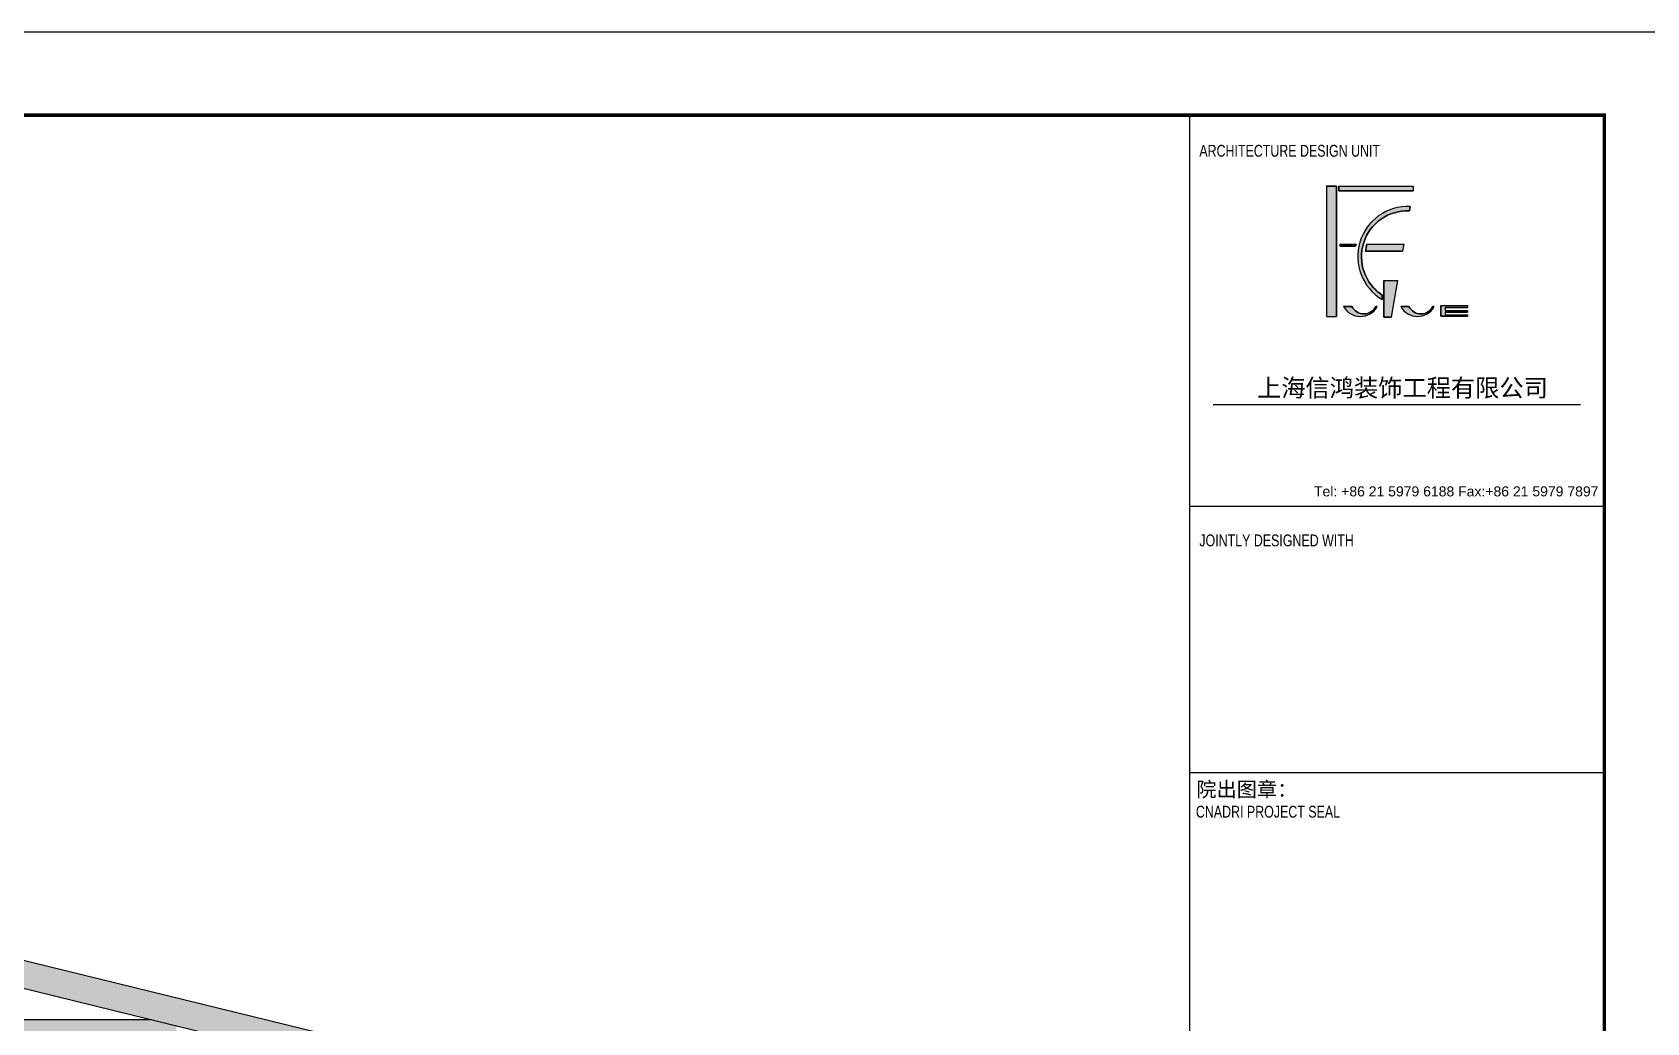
# Model space of a CAD drawing. Header units: millimetres. Extents: x 346472 to 732256, y -34068 to -15883.
# Drawn here: x 565847 to 577645, y -23124 to -15883 of the extents above; entities that cross this region are included whole.
import ezdxf

# ---------------------------------------------------------------- set-up
doc = ezdxf.new("R2010")
doc.units = ezdxf.units.MM
doc.header["$LTSCALE"] = 7
for name, color, linetype in [('WALL', 7, 'Continuous'), ('walls', 7, 'Continuous'), ('图框', 9, 'Continuous')]:
    doc.layers.add(name, color=color, linetype=linetype)
doc.styles.add('ARIAL', font='Arial.ttf')
doc.styles.add('FUGUE', font='Arial.ttf')
doc.styles.add('图签-黑体', font='')
doc.styles.get('图签-黑体').set_extended_font_data('SimHei')

msp = doc.modelspace()

# ---------------------------------------------------------------- hatches: boundary and pattern name
at = {"layer": 'walls', "lineweight": 5}
h = msp.add_hatch(color=0, dxfattribs=at)
h.dxf.hatch_style = 1
h.paths.add_polyline_path([(557066, -18524.4), (556788.5, -18626.5), (557469.9, -20895.5), (557760.7, -27889.8), (557960.5, -27881.2), (557669.7, -20887.2), (562797.1, -22142.1), (562797.1, -21936.2), (557717.3, -20693)])
h.paths.add_polyline_path([(562797.1, -21936.2), (562797.1, -22142.1), (569689.9, -23829.2), (569552.9, -24389), (569534.2, -24465.4), (569631.4, -24489.1), (569728.5, -24512.9), (569931.7, -23682.4)])
h.paths.add_polyline_path([(569484.8, -25508.5), (569521.7, -25358), (569327.4, -25310.4), (569243, -25655.3), (571632.5, -26240.1), (571101.1, -28411.3), (571308.6, -28411.3), (571878.6, -26099.6)])
h.paths.add_polyline_path([(571308.6, -28411.3), (571101.1, -28411.3), (571060.6, -28576.7), (571255.7, -28625.8)])
h.paths.add_polyline_path([(571061.3, -28576.9), (571039, -28665), (571015.5, -28761.2), (571014.4, -28765.5), (572417.9, -29114.1), (572468.4, -28931)])
at = {"layer": 'walls'}
h = msp.add_hatch(dxfattribs=at)
h.set_pattern_fill('AR-CONC', color=256, scale=0.5)
h.paths.add_polyline_path([(566899.4, -23146.2), (566718.2, -23101.8), (562797.1, -23101.8), (562797.1, -23201.8), (566899.4, -23201.8)])
h.paths.add_polyline_path([(562797.1, -23101.8), (559797.1, -23101.8), (559767.1, -23101.8), (559767.1, -23201.8), (562797.1, -23201.8)])
h.paths.add_polyline_path([(559847.1, -21420.1), (559767.1, -21395.7), (559767.1, -22361.8), (559847.1, -22361.8)])
at = {"layer": '图框'}
for points in [[(575378.5, -17008.7), (575304.5, -17008.7), (575304.5, -17959.7), (575378.5, -17959.7)], [(575395.6, -17041.1), (575937.7, -17041.1), (575937.7, -17008.7), (575395.6, -17008.7)], [(575910.5, -17188.5), (575916.8, -17156.7, 0.780601), (575711.4, -17836.7), (575711.4, -17804, -0.7611328)], [(575404.1, -17447.3), (575517.9, -17447.3), (575522.3, -17431.5), (575404.1, -17431.5)], [(575589.4, -17482.1), (575860.4, -17482.1), (575869.2, -17431.5), (575599.4, -17431.5)], [(575723.8, -17696.9), (575723.8, -17965.7), (575777.4, -17965.7), (575824.5, -17696.9)], [(575674.7, -17888.7), (575665.6, -17888.7, -0.607934), (575490.3, -17888.7), (575430.2, -17888.7, 0.5844925), (575674.7, -17888.7)], [(576092, -17888.7), (576082.9, -17888.7, -0.607934), (575907.6, -17888.7), (575847.4, -17888.7, 0.5844925), (576092, -17888.7)], [(576172.8, -17895.1), (576335.1, -17895.1), (576335.1, -17881.6), (576141.4, -17881.6), (576141.4, -17959), (576335.1, -17959), (576335.1, -17947.8), (576172.8, -17947.8), (576172.8, -17928.9), (576335.1, -17928.9), (576335.1, -17917.6), (576172.8, -17917.6)]]:
    msp.add_hatch(color=251, dxfattribs=at).paths.add_polyline_path(points, flags=0)

# ---------------------------------------------------------------- linework, layer by layer
at = {"layer": 'WALL', "color": 0, "lineweight": 5}
for p, q in [((557717.3, -20693), (569931.7, -23682.4)), ((557669.7, -20887.2), (569689.9, -23829.2))]:
    msp.add_line(p, q, dxfattribs=at)
at = {"layer": 'walls', "color": 0, "lineweight": 5}
msp.add_line((566718.2, -23101.8, 1), (559747.1, -23101.8), dxfattribs=at)
at = {"layer": '图框', "color": 251}
for p, q in [((574304.3, -16489.1), (574304.3, -33462)), ((574477.5, -18604.9), (577162, -18604.9)), ((574304.3, -19346.8), (577335.2, -19346.8)), ((574304.3, -21295.2), (577335.2, -21295.2))]:
    msp.add_line(p, q, dxfattribs=at)
at = {"layer": '图框', "color": 251, "linetype": 'Continuous'}
for p, q in [((575304.5, -17008.7), (575304.5, -17959.7)), ((575304.5, -17008.7), (575378.5, -17008.7)), ((575378.5, -17008.7), (575378.5, -17959.7)), ((575395.6, -17008.7), (575395.6, -17041.1)), ((575395.6, -17008.7), (575937.7, -17008.7)), ((575395.6, -17041.1), (575937.7, -17041.1)), ((575937.7, -17008.7), (575937.7, -17041.1)), ((575916.8, -17156.7), (575910.5, -17188.5)), ((575404.1, -17431.5), (575404.1, -17447.3)), ((575404.1, -17431.5), (575522.3, -17431.5)), ((575404.1, -17447.3), (575517.9, -17447.3)), ((575522.3, -17431.5), (575517.9, -17447.3)), ((575599.4, -17431.5), (575589.4, -17482.1)), ((575599.4, -17431.5), (575869.2, -17431.5)), ((575869.2, -17431.5), (575860.4, -17482.1)), ((575589.4, -17482.1), (575860.4, -17482.1)), ((575711.4, -17804), (575711.4, -17836.7)), ((575723.8, -17696.9), (575723.8, -17965.7)), ((575723.8, -17696.9), (575824.5, -17696.9)), ((575824.5, -17696.9), (575777.4, -17965.7)), ((575430.2, -17888.7), (575490.3, -17888.7)), ((575665.6, -17888.7), (575674.7, -17888.7)), ((575847.4, -17888.7), (575907.6, -17888.7)), ((576082.9, -17888.7), (576092, -17888.7)), ((576141.4, -17881.6), (576141.4, -17959)), ((576141.4, -17881.6), (576335.1, -17881.6)), ((576172.8, -17895.1), (576172.8, -17917.6)), ((576172.8, -17895.1), (576335.1, -17895.1)), ((576172.8, -17917.6), (576335.1, -17917.6)), ((576172.8, -17928.9), (576172.8, -17947.8)), ((576172.8, -17928.9), (576335.1, -17928.9)), ((576335.1, -17881.6), (576335.1, -17895.1)), ((576335.1, -17917.6), (576335.1, -17928.9)), ((575304.5, -17959.7), (575378.5, -17959.7)), ((575723.8, -17965.7), (575777.4, -17965.7)), ((576141.4, -17959), (576335.1, -17959)), ((576172.8, -17947.8), (576335.1, -17947.8)), ((576335.1, -17947.8), (576335.1, -17959))]:
    msp.add_line(p, q, dxfattribs=at)
at = {"layer": '图框', "color": 251}
msp.add_lwpolyline([(552222.3, -34068.2), (577941.4, -34068.2), (577941.4, -15882.9), (552222.3, -15882.9)], close=True, dxfattribs=at)
at = {"layer": '图框', "color": 251, "const_width": 26}
msp.add_lwpolyline([(553521.2, -16489.1), (577335.2, -16489.1), (577335.2, -33462), (553521.2, -33462)], close=True, dxfattribs=at)
at = {"layer": '图框', "color": 251, "linetype": 'Continuous'}
for points in [[(575378.5, -17008.7), (575304.5, -17008.7), (575304.5, -17959.7), (575378.5, -17959.7)], [(575395.6, -17041.1), (575395.6, -17008.7), (575937.7, -17008.7), (575937.7, -17041.1)], [(575404.1, -17447.3), (575404.1, -17431.5), (575522.3, -17431.5), (575517.9, -17447.3)], [(575589.4, -17482.1), (575599.4, -17431.5), (575869.2, -17431.5), (575860.4, -17482.1)], [(575723.8, -17696.9), (575824.5, -17696.9), (575777.4, -17965.7), (575723.8, -17965.7)], [(576172.8, -17895.1), (576172.8, -17917.6), (576335.1, -17917.6), (576335.1, -17928.9), (576172.8, -17928.9), (576172.8, -17947.8), (576335.1, -17947.8), (576335.1, -17959), (576141.4, -17959), (576141.4, -17881.6), (576335.1, -17881.6), (576335.1, -17895.1)]]:
    msp.add_lwpolyline(points, close=True, dxfattribs=at)
for points in [[(575910.5, -17188.5), (575916.8, -17156.7, 0.780601), (575711.4, -17836.7), (575711.4, -17804, -0.7611328)], [(575674.7, -17888.7), (575665.6, -17888.7, -0.607934), (575490.3, -17888.7), (575430.2, -17888.7, 0.5844925), (575674.7, -17888.7)], [(576092, -17888.7), (576082.9, -17888.7, -0.607934), (575907.6, -17888.7), (575847.4, -17888.7, 0.5844925), (576092, -17888.7)]]:
    msp.add_lwpolyline(points, format="xyb", close=True, dxfattribs=at)
for centre, radius, start, end in [((575899.2, -17522.4), 366.1, 87.24681, 239.14934), ((575896, -17523.8), 335.6, 87.52104, 236.62485), ((575552.4, -17819.8), 140.3, 209.39136, 330.61523), ((575578, -17843.3), 98.7, 207.40632, 332.59368), ((575969.7, -17819.8), 140.3, 209.39136, 330.61523), ((575995.2, -17843.3), 98.7, 207.40632, 332.59368)]:
    msp.add_arc(centre, radius, start, end, dxfattribs=at)

# ---------------------------------------------------------------- texts
at = {"layer": '图框', "color": 251, "style": 'ARIAL', "width": 0.75}
for s, p in [('ARCHITECTURE DESIGN UNIT', (574375.5, -16792.6)), ('JOINTLY DESIGNED WITH', (574375.5, -19641.1)), ('CNADRI PROJECT SEAL', (574350.3, -21624.6))]:
    msp.add_text(s, height=86.596, dxfattribs=at).set_placement(p)
at = {"layer": '图框', "color": 251, "style": '图签-黑体'}
msp.add_text('院出图章：', height=108.25, dxfattribs=at).set_placement((574353.3, -21472.1))
at = {"layer": '图框', "color": 251, "insert": (575859.9, -18490), "char_height": 129.895, "width": 3030.873, "attachment_point": 5, "line_spacing_factor": 0.66852, "style": 'FUGUE'}
msp.add_mtext('{\\fSimSun|b0|i0|c134|p2;上海信鸿装饰工程有限公司}', dxfattribs=at)
at = {"layer": '图框', "color": 251, "insert": (575213.3, -19277.1), "char_height": 132.56, "attachment_point": 7, "line_spacing_factor": 0.66852, "style": 'FUGUE'}
msp.add_mtext('{\\H0.55168x;\\C7;Tel: +86 21 5979 6188 Fax:+86 21 5979 7897}', dxfattribs=at)

doc.saveas('drawing.dxf')
